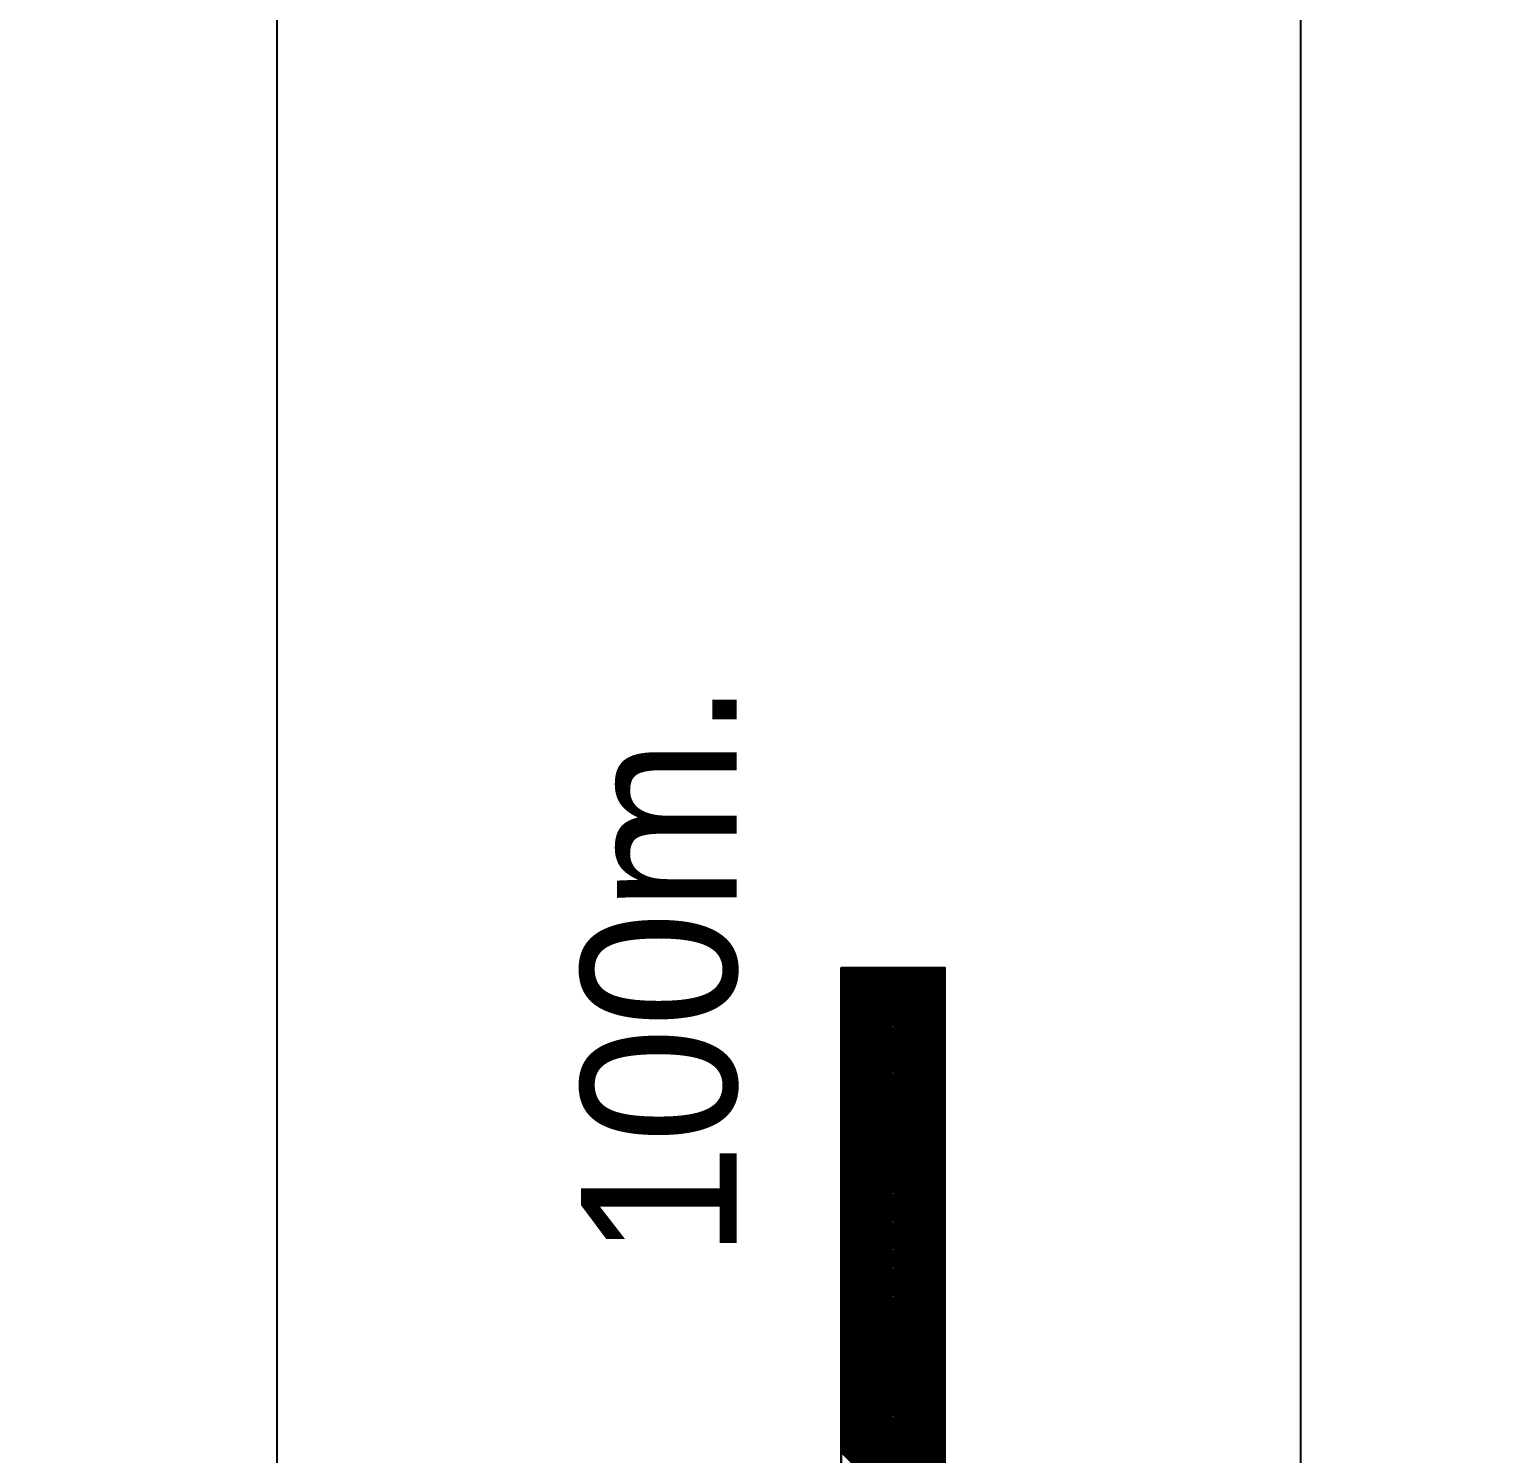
# Model space of a CAD drawing. Extents: x 731854 to 732444, y 4380981 to 4382008.
# Drawn here: x 732085.85 to 732099.99, y 4381976.33 to 4381990.06 of the extents above; entities that cross this region are included whole.
import ezdxf
from ezdxf.enums import TextEntityAlignment as Align

# ---------------------------------------------------------------- set-up
doc = ezdxf.new("R2010")
doc.units = 0
doc.layers.get('0').update_dxf_attribs({"linetype": 'CONTINUOUS'})

msp = doc.modelspace()

# ---------------------------------------------------------------- linework, layer by layer
at = {"color": 0, "linetype": 'CONTINUOUS'}
for p, q in [((732093.67, 4381881.01), (732093.67, 4381981.01)), ((732094.67, 4381980.01), (732093.67, 4381981.01)), ((732093.67, 4381881.01), (732093.67, 4381981.01)), ((732094.67, 4381980.01), (732093.67, 4381981.01)), ((732094.67, 4381979.99), (732093.67, 4381980.99)), ((732094.67, 4381979.99), (732093.67, 4381980.99)), ((732094.67, 4381980.02), (732093.68, 4381981.01)), ((732094.67, 4381980.02), (732093.68, 4381981.01)), ((732094.67, 4381980.03), (732093.69, 4381981.01)), ((732094.67, 4381980.03), (732093.69, 4381981.01)), ((732094.67, 4381980.05), (732093.71, 4381981.01)), ((732094.67, 4381980.05), (732093.71, 4381981.01)), ((732094.67, 4381980.06), (732093.72, 4381981.01)), ((732094.67, 4381980.06), (732093.72, 4381981.01)), ((732094.67, 4381980.08), (732093.74, 4381981.01)), ((732094.67, 4381980.08), (732093.74, 4381981.01)), ((732094.67, 4381980.09), (732093.75, 4381981.01)), ((732094.67, 4381980.09), (732093.75, 4381981.01)), ((732094.67, 4381980.1), (732093.76, 4381981.01)), ((732094.67, 4381980.1), (732093.76, 4381981.01)), ((732094.67, 4381980.12), (732093.78, 4381981.01)), ((732094.67, 4381980.12), (732093.78, 4381981.01)), ((732094.67, 4381980.13), (732093.79, 4381981.01)), ((732094.67, 4381980.13), (732093.79, 4381981.01)), ((732094.67, 4381980.15), (732093.81, 4381981.01)), ((732094.67, 4381980.15), (732093.81, 4381981.01)), ((732094.67, 4381980.16), (732093.82, 4381981.01)), ((732094.67, 4381980.16), (732093.82, 4381981.01)), ((732094.67, 4381980.17), (732093.83, 4381981.01)), ((732094.67, 4381980.17), (732093.83, 4381981.01)), ((732094.67, 4381980.19), (732093.85, 4381981.01)), ((732094.67, 4381980.19), (732093.85, 4381981.01)), ((732094.67, 4381980.2), (732093.86, 4381981.01)), ((732094.67, 4381980.2), (732093.86, 4381981.01)), ((732094.67, 4381980.22), (732093.88, 4381981.01)), ((732094.67, 4381980.22), (732093.88, 4381981.01)), ((732094.67, 4381980.23), (732093.89, 4381981.01)), ((732094.67, 4381980.23), (732093.89, 4381981.01)), ((732094.67, 4381980.25), (732093.91, 4381981.01)), ((732094.67, 4381980.25), (732093.91, 4381981.01)), ((732094.67, 4381980.26), (732093.92, 4381981.01)), ((732094.67, 4381980.26), (732093.92, 4381981.01)), ((732094.67, 4381980.27), (732093.93, 4381981.01)), ((732094.67, 4381980.27), (732093.93, 4381981.01)), ((732094.67, 4381980.29), (732093.95, 4381981.01)), ((732094.67, 4381980.29), (732093.95, 4381981.01)), ((732094.67, 4381980.3), (732093.96, 4381981.01)), ((732094.67, 4381980.3), (732093.96, 4381981.01)), ((732094.67, 4381980.32), (732093.98, 4381981.01)), ((732094.67, 4381980.32), (732093.98, 4381981.01)), ((732094.67, 4381980.33), (732093.99, 4381981.01)), ((732094.67, 4381980.33), (732093.99, 4381981.01)), ((732094.67, 4381980.34), (732094, 4381981.01)), ((732094.67, 4381980.34), (732094, 4381981.01)), ((732094.67, 4381980.36), (732094.02, 4381981.01)), ((732094.67, 4381980.36), (732094.02, 4381981.01)), ((732094.67, 4381980.37), (732094.03, 4381981.01)), ((732094.67, 4381980.37), (732094.03, 4381981.01)), ((732094.67, 4381980.39), (732094.05, 4381981.01)), ((732094.67, 4381980.39), (732094.05, 4381981.01)), ((732094.67, 4381980.4), (732094.06, 4381981.01)), ((732094.67, 4381980.4), (732094.06, 4381981.01)), ((732094.67, 4381980.42), (732094.08, 4381981.01)), ((732094.67, 4381980.42), (732094.08, 4381981.01)), ((732094.67, 4381980.43), (732094.09, 4381981.01)), ((732094.67, 4381980.43), (732094.09, 4381981.01)), ((732094.67, 4381980.44), (732094.1, 4381981.01)), ((732094.67, 4381980.44), (732094.1, 4381981.01)), ((732094.67, 4381980.46), (732094.12, 4381981.01)), ((732094.67, 4381980.46), (732094.12, 4381981.01)), ((732094.67, 4381980.47), (732094.13, 4381981.01)), ((732094.67, 4381980.47), (732094.13, 4381981.01)), ((732094.67, 4381980.49), (732094.15, 4381981.01)), ((732094.67, 4381980.49), (732094.15, 4381981.01)), ((732094.67, 4381980.5), (732094.16, 4381981.01)), ((732094.67, 4381980.5), (732094.16, 4381981.01)), ((732094.67, 4381980.51), (732094.17, 4381981.01)), ((732094.67, 4381980.51), (732094.17, 4381981.01)), ((732094.67, 4381980.53), (732094.19, 4381981.01)), ((732094.67, 4381980.53), (732094.19, 4381981.01)), ((732094.67, 4381980.54), (732094.2, 4381981.01)), ((732094.67, 4381980.54), (732094.2, 4381981.01)), ((732094.67, 4381980.56), (732094.22, 4381981.01)), ((732094.67, 4381980.56), (732094.22, 4381981.01)), ((732094.67, 4381980.57), (732094.23, 4381981.01)), ((732094.67, 4381980.57), (732094.23, 4381981.01)), ((732094.67, 4381980.59), (732094.25, 4381981.01)), ((732094.67, 4381980.59), (732094.25, 4381981.01)), ((732094.67, 4381980.6), (732094.26, 4381981.01)), ((732094.67, 4381980.6), (732094.26, 4381981.01)), ((732094.67, 4381980.61), (732094.27, 4381981.01)), ((732094.67, 4381980.61), (732094.27, 4381981.01)), ((732094.67, 4381980.63), (732094.29, 4381981.01)), ((732094.67, 4381980.63), (732094.29, 4381981.01)), ((732094.67, 4381980.64), (732094.3, 4381981.01)), ((732094.67, 4381980.64), (732094.3, 4381981.01)), ((732094.67, 4381980.66), (732094.32, 4381981.01)), ((732094.67, 4381980.66), (732094.32, 4381981.01)), ((732094.67, 4381980.67), (732094.33, 4381981.01)), ((732094.67, 4381980.67), (732094.33, 4381981.01)), ((732094.67, 4381980.68), (732094.34, 4381981.01)), ((732094.67, 4381980.68), (732094.34, 4381981.01)), ((732094.67, 4381980.7), (732094.36, 4381981.01)), ((732094.67, 4381980.7), (732094.36, 4381981.01)), ((732094.67, 4381980.71), (732094.37, 4381981.01)), ((732094.67, 4381980.71), (732094.37, 4381981.01)), ((732094.67, 4381980.73), (732094.39, 4381981.01)), ((732094.67, 4381980.73), (732094.39, 4381981.01)), ((732094.67, 4381980.74), (732094.4, 4381981.01)), ((732094.67, 4381980.74), (732094.4, 4381981.01)), ((732094.67, 4381980.75), (732094.41, 4381981.01)), ((732094.67, 4381980.75), (732094.41, 4381981.01)), ((732094.67, 4381980.77), (732094.43, 4381981.01)), ((732094.67, 4381980.77), (732094.43, 4381981.01)), ((732094.67, 4381980.78), (732094.44, 4381981.01)), ((732094.67, 4381980.78), (732094.44, 4381981.01)), ((732094.67, 4381980.8), (732094.46, 4381981.01)), ((732094.67, 4381980.8), (732094.46, 4381981.01)), ((732094.67, 4381980.81), (732094.47, 4381981.01)), ((732094.67, 4381980.81), (732094.47, 4381981.01)), ((732094.67, 4381980.83), (732094.49, 4381981.01)), ((732094.67, 4381980.83), (732094.49, 4381981.01)), ((732094.67, 4381980.84), (732094.5, 4381981.01)), ((732094.67, 4381980.84), (732094.5, 4381981.01)), ((732094.67, 4381980.85), (732094.51, 4381981.01)), ((732094.67, 4381980.85), (732094.51, 4381981.01)), ((732094.67, 4381980.87), (732094.53, 4381981.01)), ((732094.67, 4381980.87), (732094.53, 4381981.01)), ((732094.67, 4381980.88), (732094.54, 4381981.01)), ((732094.67, 4381980.88), (732094.54, 4381981.01)), ((732094.67, 4381980.9), (732094.56, 4381981.01)), ((732094.67, 4381980.9), (732094.56, 4381981.01)), ((732094.67, 4381980.91), (732094.57, 4381981.01)), ((732094.67, 4381980.91), (732094.57, 4381981.01)), ((732094.67, 4381980.92), (732094.58, 4381981.01)), ((732094.67, 4381980.92), (732094.58, 4381981.01)), ((732094.67, 4381980.94), (732094.6, 4381981.01)), ((732094.67, 4381980.94), (732094.6, 4381981.01)), ((732094.67, 4381980.95), (732094.61, 4381981.01)), ((732094.67, 4381980.95), (732094.61, 4381981.01)), ((732094.67, 4381980.97), (732094.63, 4381981.01)), ((732094.67, 4381980.97), (732094.63, 4381981.01)), ((732094.67, 4381980.98), (732094.64, 4381981.01)), ((732094.67, 4381980.98), (732094.64, 4381981.01)), ((732094.67, 4381981), (732094.66, 4381981.01)), ((732094.67, 4381981), (732094.66, 4381981.01)), ((732094.67, 4381881.01), (732094.67, 4381981.01)), ((732094.67, 4381881.01), (732094.67, 4381981.01)), ((732094.67, 4381979.98), (732093.67, 4381980.98)), ((732094.67, 4381979.98), (732093.67, 4381980.98)), ((732094.67, 4381979.96), (732093.67, 4381980.96)), ((732094.67, 4381979.96), (732093.67, 4381980.96)), ((732094.67, 4381979.95), (732093.67, 4381980.95)), ((732094.67, 4381979.95), (732093.67, 4381980.95)), ((732094.67, 4381979.93), (732093.67, 4381980.93)), ((732094.67, 4381979.93), (732093.67, 4381980.93)), ((732094.67, 4381979.92), (732093.67, 4381980.92)), ((732094.67, 4381979.92), (732093.67, 4381980.92)), ((732094.67, 4381979.91), (732093.67, 4381980.91)), ((732094.67, 4381979.91), (732093.67, 4381980.91)), ((732094.67, 4381979.89), (732093.67, 4381980.89)), ((732094.67, 4381979.89), (732093.67, 4381980.89)), ((732094.67, 4381979.88), (732093.67, 4381980.88)), ((732094.67, 4381979.88), (732093.67, 4381980.88)), ((732094.67, 4381979.86), (732093.67, 4381980.86)), ((732094.67, 4381979.86), (732093.67, 4381980.86)), ((732094.67, 4381979.85), (732093.67, 4381980.85)), ((732094.67, 4381979.85), (732093.67, 4381980.85)), ((732094.67, 4381979.84), (732093.67, 4381980.84)), ((732094.67, 4381979.84), (732093.67, 4381980.84)), ((732094.67, 4381979.82), (732093.67, 4381980.82)), ((732094.67, 4381979.82), (732093.67, 4381980.82)), ((732094.67, 4381979.81), (732093.67, 4381980.81)), ((732094.67, 4381979.81), (732093.67, 4381980.81)), ((732094.67, 4381979.79), (732093.67, 4381980.79)), ((732094.67, 4381979.79), (732093.67, 4381980.79)), ((732094.67, 4381979.78), (732093.67, 4381980.78)), ((732094.67, 4381979.78), (732093.67, 4381980.78)), ((732094.67, 4381979.76), (732093.67, 4381980.76)), ((732094.67, 4381979.76), (732093.67, 4381980.76)), ((732094.67, 4381979.75), (732093.67, 4381980.75)), ((732094.67, 4381979.75), (732093.67, 4381980.75)), ((732094.67, 4381979.74), (732093.67, 4381980.74)), ((732094.67, 4381979.74), (732093.67, 4381980.74)), ((732094.67, 4381979.72), (732093.67, 4381980.72)), ((732094.67, 4381979.72), (732093.67, 4381980.72)), ((732094.67, 4381979.71), (732093.67, 4381980.71)), ((732094.67, 4381979.71), (732093.67, 4381980.71)), ((732094.67, 4381979.69), (732093.67, 4381980.69)), ((732094.67, 4381979.69), (732093.67, 4381980.69)), ((732094.67, 4381979.68), (732093.67, 4381980.68)), ((732094.67, 4381979.68), (732093.67, 4381980.68)), ((732094.67, 4381979.67), (732093.67, 4381980.67)), ((732094.67, 4381979.67), (732093.67, 4381980.67)), ((732094.67, 4381979.65), (732093.67, 4381980.65)), ((732094.67, 4381979.65), (732093.67, 4381980.65)), ((732094.67, 4381979.64), (732093.67, 4381980.64)), ((732094.67, 4381979.64), (732093.67, 4381980.64)), ((732094.67, 4381979.62), (732093.67, 4381980.62)), ((732094.67, 4381979.62), (732093.67, 4381980.62)), ((732094.67, 4381979.61), (732093.67, 4381980.61)), ((732094.67, 4381979.61), (732093.67, 4381980.61)), ((732094.67, 4381979.6), (732093.67, 4381980.6)), ((732094.67, 4381979.6), (732093.67, 4381980.6)), ((732094.67, 4381979.58), (732093.67, 4381980.58)), ((732094.67, 4381979.58), (732093.67, 4381980.58)), ((732094.67, 4381979.57), (732093.67, 4381980.57)), ((732094.67, 4381979.57), (732093.67, 4381980.57)), ((732094.67, 4381979.55), (732093.67, 4381980.55)), ((732094.67, 4381979.55), (732093.67, 4381980.55)), ((732094.67, 4381979.54), (732093.67, 4381980.54)), ((732094.67, 4381979.54), (732093.67, 4381980.54)), ((732094.67, 4381979.52), (732093.67, 4381980.52)), ((732094.67, 4381979.52), (732093.67, 4381980.52)), ((732094.67, 4381979.51), (732093.67, 4381980.51)), ((732094.67, 4381979.51), (732093.67, 4381980.51)), ((732094.67, 4381979.5), (732093.67, 4381980.5)), ((732094.67, 4381979.5), (732093.67, 4381980.5)), ((732094.67, 4381979.48), (732093.67, 4381980.48)), ((732094.67, 4381979.48), (732093.67, 4381980.48)), ((732094.67, 4381979.47), (732093.67, 4381980.47)), ((732094.67, 4381979.47), (732093.67, 4381980.47)), ((732094.67, 4381979.45), (732093.67, 4381980.45)), ((732094.67, 4381979.45), (732093.67, 4381980.45)), ((732094.67, 4381979.44), (732093.67, 4381980.44)), ((732094.67, 4381979.44), (732093.67, 4381980.44)), ((732094.67, 4381979.43), (732093.67, 4381980.43)), ((732094.67, 4381979.43), (732093.67, 4381980.43)), ((732094.67, 4381979.41), (732093.67, 4381980.41)), ((732094.67, 4381979.41), (732093.67, 4381980.41)), ((732094.67, 4381979.4), (732093.67, 4381980.4)), ((732094.67, 4381979.4), (732093.67, 4381980.4)), ((732094.67, 4381979.38), (732093.67, 4381980.38)), ((732094.67, 4381979.38), (732093.67, 4381980.38)), ((732094.67, 4381979.37), (732093.67, 4381980.37)), ((732094.67, 4381979.37), (732093.67, 4381980.37)), ((732094.67, 4381979.35), (732093.67, 4381980.35)), ((732094.67, 4381979.35), (732093.67, 4381980.35)), ((732094.67, 4381979.34), (732093.67, 4381980.34)), ((732094.67, 4381979.34), (732093.67, 4381980.34)), ((732094.67, 4381979.33), (732093.67, 4381980.33)), ((732094.67, 4381979.33), (732093.67, 4381980.33)), ((732094.67, 4381979.31), (732093.67, 4381980.31)), ((732094.67, 4381979.31), (732093.67, 4381980.31)), ((732094.67, 4381979.3), (732093.67, 4381980.3)), ((732094.67, 4381979.3), (732093.67, 4381980.3)), ((732094.67, 4381979.28), (732093.67, 4381980.28)), ((732094.67, 4381979.28), (732093.67, 4381980.28)), ((732094.67, 4381979.27), (732093.67, 4381980.27)), ((732094.67, 4381979.27), (732093.67, 4381980.27)), ((732094.67, 4381979.26), (732093.67, 4381980.26)), ((732094.67, 4381979.26), (732093.67, 4381980.26)), ((732094.67, 4381979.24), (732093.67, 4381980.24)), ((732094.67, 4381979.24), (732093.67, 4381980.24)), ((732094.67, 4381979.23), (732093.67, 4381980.23)), ((732094.67, 4381979.23), (732093.67, 4381980.23)), ((732094.67, 4381979.21), (732093.67, 4381980.21)), ((732094.67, 4381979.21), (732093.67, 4381980.21)), ((732094.67, 4381979.2), (732093.67, 4381980.2)), ((732094.67, 4381979.2), (732093.67, 4381980.2)), ((732094.67, 4381979.18), (732093.67, 4381980.18)), ((732094.67, 4381979.18), (732093.67, 4381980.18)), ((732094.67, 4381979.17), (732093.67, 4381980.17)), ((732094.67, 4381979.17), (732093.67, 4381980.17)), ((732094.67, 4381979.16), (732093.67, 4381980.16)), ((732094.67, 4381979.16), (732093.67, 4381980.16)), ((732094.67, 4381979.14), (732093.67, 4381980.14)), ((732094.67, 4381979.14), (732093.67, 4381980.14)), ((732094.67, 4381979.13), (732093.67, 4381980.13)), ((732094.67, 4381979.13), (732093.67, 4381980.13)), ((732094.67, 4381979.11), (732093.67, 4381980.11)), ((732094.67, 4381979.11), (732093.67, 4381980.11)), ((732094.67, 4381979.1), (732093.67, 4381980.1)), ((732094.67, 4381979.1), (732093.67, 4381980.1)), ((732094.67, 4381979.09), (732093.67, 4381980.09)), ((732094.67, 4381979.09), (732093.67, 4381980.09)), ((732094.67, 4381979.07), (732093.67, 4381980.07)), ((732094.67, 4381979.07), (732093.67, 4381980.07)), ((732094.67, 4381979.06), (732093.67, 4381980.06)), ((732094.67, 4381979.06), (732093.67, 4381980.06)), ((732094.67, 4381979.04), (732093.67, 4381980.04)), ((732094.67, 4381979.04), (732093.67, 4381980.04)), ((732094.67, 4381979.03), (732093.67, 4381980.03)), ((732094.67, 4381979.03), (732093.67, 4381980.03)), ((732094.67, 4381979.02), (732093.67, 4381980.02)), ((732094.67, 4381979.02), (732093.67, 4381980.02)), ((732094.67, 4381979), (732093.67, 4381980)), ((732094.67, 4381979), (732093.67, 4381980)), ((732094.67, 4381978.99), (732093.67, 4381979.99)), ((732094.67, 4381978.99), (732093.67, 4381979.99)), ((732094.67, 4381978.97), (732093.67, 4381979.97)), ((732094.67, 4381978.97), (732093.67, 4381979.97)), ((732094.67, 4381978.96), (732093.67, 4381979.96)), ((732094.67, 4381978.96), (732093.67, 4381979.96)), ((732094.67, 4381978.94), (732093.67, 4381979.94)), ((732094.67, 4381978.94), (732093.67, 4381979.94)), ((732094.67, 4381978.93), (732093.67, 4381979.93)), ((732094.67, 4381978.93), (732093.67, 4381979.93)), ((732094.67, 4381978.92), (732093.67, 4381979.92)), ((732094.67, 4381978.92), (732093.67, 4381979.92)), ((732094.67, 4381978.9), (732093.67, 4381979.9)), ((732094.67, 4381978.9), (732093.67, 4381979.9)), ((732094.67, 4381978.89), (732093.67, 4381979.89)), ((732094.67, 4381978.89), (732093.67, 4381979.89)), ((732094.67, 4381978.87), (732093.67, 4381979.87)), ((732094.67, 4381978.87), (732093.67, 4381979.87)), ((732094.67, 4381978.86), (732093.67, 4381979.86)), ((732094.67, 4381978.86), (732093.67, 4381979.86)), ((732094.67, 4381978.85), (732093.67, 4381979.85)), ((732094.67, 4381978.85), (732093.67, 4381979.85)), ((732094.67, 4381978.83), (732093.67, 4381979.83)), ((732094.67, 4381978.83), (732093.67, 4381979.83)), ((732094.67, 4381978.82), (732093.67, 4381979.82)), ((732094.67, 4381978.82), (732093.67, 4381979.82)), ((732094.67, 4381978.8), (732093.67, 4381979.8)), ((732094.67, 4381978.8), (732093.67, 4381979.8)), ((732094.67, 4381978.79), (732093.67, 4381979.79)), ((732094.67, 4381978.79), (732093.67, 4381979.79)), ((732094.67, 4381978.77), (732093.67, 4381979.77)), ((732094.67, 4381978.77), (732093.67, 4381979.77)), ((732094.67, 4381978.76), (732093.67, 4381979.76)), ((732094.67, 4381978.76), (732093.67, 4381979.76)), ((732094.67, 4381978.75), (732093.67, 4381979.75)), ((732094.67, 4381978.75), (732093.67, 4381979.75)), ((732094.67, 4381978.73), (732093.67, 4381979.73)), ((732094.67, 4381978.73), (732093.67, 4381979.73)), ((732094.67, 4381978.72), (732093.67, 4381979.72)), ((732094.67, 4381978.72), (732093.67, 4381979.72)), ((732094.67, 4381978.7), (732093.67, 4381979.7)), ((732094.67, 4381978.7), (732093.67, 4381979.7)), ((732094.67, 4381978.69), (732093.67, 4381979.69)), ((732094.67, 4381978.69), (732093.67, 4381979.69)), ((732094.67, 4381978.68), (732093.67, 4381979.68)), ((732094.67, 4381978.68), (732093.67, 4381979.68)), ((732094.67, 4381978.66), (732093.67, 4381979.66)), ((732094.67, 4381978.66), (732093.67, 4381979.66)), ((732094.67, 4381978.65), (732093.67, 4381979.65)), ((732094.67, 4381978.65), (732093.67, 4381979.65)), ((732094.67, 4381978.63), (732093.67, 4381979.63)), ((732094.67, 4381978.63), (732093.67, 4381979.63)), ((732094.67, 4381978.62), (732093.67, 4381979.62)), ((732094.67, 4381978.62), (732093.67, 4381979.62)), ((732094.67, 4381978.61), (732093.67, 4381979.61)), ((732094.67, 4381978.61), (732093.67, 4381979.61)), ((732094.67, 4381978.59), (732093.67, 4381979.59)), ((732094.67, 4381978.59), (732093.67, 4381979.59)), ((732094.67, 4381978.58), (732093.67, 4381979.58)), ((732094.67, 4381978.58), (732093.67, 4381979.58)), ((732094.67, 4381978.56), (732093.67, 4381979.56)), ((732094.67, 4381978.56), (732093.67, 4381979.56)), ((732094.67, 4381978.55), (732093.67, 4381979.55)), ((732094.67, 4381978.55), (732093.67, 4381979.55)), ((732094.67, 4381978.53), (732093.67, 4381979.53)), ((732094.67, 4381978.53), (732093.67, 4381979.53)), ((732094.67, 4381978.52), (732093.67, 4381979.52)), ((732094.67, 4381978.52), (732093.67, 4381979.52)), ((732094.67, 4381978.51), (732093.67, 4381979.51)), ((732094.67, 4381978.51), (732093.67, 4381979.51)), ((732094.67, 4381978.49), (732093.67, 4381979.49)), ((732094.67, 4381978.49), (732093.67, 4381979.49)), ((732094.67, 4381978.48), (732093.67, 4381979.48)), ((732094.67, 4381978.48), (732093.67, 4381979.48)), ((732094.67, 4381978.46), (732093.67, 4381979.46)), ((732094.67, 4381978.46), (732093.67, 4381979.46)), ((732094.67, 4381978.45), (732093.67, 4381979.45)), ((732094.67, 4381978.45), (732093.67, 4381979.45)), ((732094.67, 4381978.44), (732093.67, 4381979.44)), ((732094.67, 4381978.44), (732093.67, 4381979.44)), ((732094.67, 4381978.42), (732093.67, 4381979.42)), ((732094.67, 4381978.42), (732093.67, 4381979.42)), ((732094.67, 4381978.41), (732093.67, 4381979.41)), ((732094.67, 4381978.41), (732093.67, 4381979.41)), ((732094.67, 4381978.39), (732093.67, 4381979.39)), ((732094.67, 4381978.39), (732093.67, 4381979.39)), ((732094.67, 4381978.38), (732093.67, 4381979.38)), ((732094.67, 4381978.38), (732093.67, 4381979.38)), ((732094.67, 4381978.36), (732093.67, 4381979.36)), ((732094.67, 4381978.36), (732093.67, 4381979.36)), ((732094.67, 4381978.35), (732093.67, 4381979.35)), ((732094.67, 4381978.35), (732093.67, 4381979.35)), ((732094.67, 4381978.34), (732093.67, 4381979.34)), ((732094.67, 4381978.34), (732093.67, 4381979.34)), ((732094.67, 4381978.32), (732093.67, 4381979.32)), ((732094.67, 4381978.32), (732093.67, 4381979.32)), ((732094.67, 4381978.31), (732093.67, 4381979.31)), ((732094.67, 4381978.31), (732093.67, 4381979.31)), ((732094.67, 4381978.29), (732093.67, 4381979.29)), ((732094.67, 4381978.29), (732093.67, 4381979.29)), ((732094.67, 4381978.28), (732093.67, 4381979.28)), ((732094.67, 4381978.28), (732093.67, 4381979.28)), ((732094.67, 4381978.27), (732093.67, 4381979.27)), ((732094.67, 4381978.27), (732093.67, 4381979.27)), ((732094.67, 4381978.25), (732093.67, 4381979.25)), ((732094.67, 4381978.25), (732093.67, 4381979.25)), ((732094.67, 4381978.24), (732093.67, 4381979.24)), ((732094.67, 4381978.24), (732093.67, 4381979.24)), ((732094.67, 4381978.22), (732093.67, 4381979.22)), ((732094.67, 4381978.22), (732093.67, 4381979.22)), ((732094.67, 4381978.21), (732093.67, 4381979.21)), ((732094.67, 4381978.21), (732093.67, 4381979.21)), ((732094.67, 4381978.2), (732093.67, 4381979.2)), ((732094.67, 4381978.2), (732093.67, 4381979.2)), ((732094.67, 4381978.18), (732093.67, 4381979.18)), ((732094.67, 4381978.18), (732093.67, 4381979.18)), ((732094.67, 4381978.17), (732093.67, 4381979.17)), ((732094.67, 4381978.17), (732093.67, 4381979.17)), ((732094.67, 4381978.15), (732093.67, 4381979.15)), ((732094.67, 4381978.15), (732093.67, 4381979.15)), ((732094.67, 4381978.14), (732093.67, 4381979.14)), ((732094.67, 4381978.14), (732093.67, 4381979.14)), ((732094.67, 4381978.12), (732093.67, 4381979.12)), ((732094.67, 4381978.12), (732093.67, 4381979.12)), ((732094.67, 4381978.11), (732093.67, 4381979.11)), ((732094.67, 4381978.11), (732093.67, 4381979.11)), ((732094.67, 4381978.1), (732093.67, 4381979.1)), ((732094.67, 4381978.1), (732093.67, 4381979.1)), ((732094.67, 4381978.08), (732093.67, 4381979.08)), ((732094.67, 4381978.08), (732093.67, 4381979.08)), ((732094.67, 4381978.07), (732093.67, 4381979.07)), ((732094.67, 4381978.07), (732093.67, 4381979.07)), ((732094.67, 4381978.05), (732093.67, 4381979.05)), ((732094.67, 4381978.05), (732093.67, 4381979.05)), ((732094.67, 4381978.04), (732093.67, 4381979.04)), ((732094.67, 4381978.04), (732093.67, 4381979.04)), ((732094.67, 4381978.03), (732093.67, 4381979.03)), ((732094.67, 4381978.03), (732093.67, 4381979.03)), ((732094.67, 4381978.01), (732093.67, 4381979.01)), ((732094.67, 4381978.01), (732093.67, 4381979.01)), ((732094.67, 4381978), (732093.67, 4381979)), ((732094.67, 4381978), (732093.67, 4381979)), ((732094.67, 4381977.98), (732093.67, 4381978.98)), ((732094.67, 4381977.98), (732093.67, 4381978.98)), ((732094.67, 4381977.97), (732093.67, 4381978.97)), ((732094.67, 4381977.97), (732093.67, 4381978.97)), ((732094.67, 4381977.95), (732093.67, 4381978.95)), ((732094.67, 4381977.95), (732093.67, 4381978.95)), ((732094.67, 4381977.94), (732093.67, 4381978.94)), ((732094.67, 4381977.94), (732093.67, 4381978.94)), ((732094.67, 4381977.93), (732093.67, 4381978.93)), ((732094.67, 4381977.93), (732093.67, 4381978.93)), ((732094.67, 4381977.91), (732093.67, 4381978.91)), ((732094.67, 4381977.91), (732093.67, 4381978.91)), ((732094.67, 4381977.9), (732093.67, 4381978.9)), ((732094.67, 4381977.9), (732093.67, 4381978.9)), ((732094.67, 4381977.88), (732093.67, 4381978.88)), ((732094.67, 4381977.88), (732093.67, 4381978.88)), ((732094.67, 4381977.87), (732093.67, 4381978.87)), ((732094.67, 4381977.87), (732093.67, 4381978.87)), ((732094.67, 4381977.86), (732093.67, 4381978.86)), ((732094.67, 4381977.86), (732093.67, 4381978.86)), ((732094.67, 4381977.84), (732093.67, 4381978.84)), ((732094.67, 4381977.84), (732093.67, 4381978.84)), ((732094.67, 4381977.83), (732093.67, 4381978.83)), ((732094.67, 4381977.83), (732093.67, 4381978.83)), ((732094.67, 4381977.81), (732093.67, 4381978.81)), ((732094.67, 4381977.81), (732093.67, 4381978.81)), ((732094.67, 4381977.8), (732093.67, 4381978.8)), ((732094.67, 4381977.8), (732093.67, 4381978.8)), ((732094.67, 4381977.78), (732093.67, 4381978.78)), ((732094.67, 4381977.78), (732093.67, 4381978.78)), ((732094.67, 4381977.77), (732093.67, 4381978.77)), ((732094.67, 4381977.77), (732093.67, 4381978.77)), ((732094.67, 4381977.76), (732093.67, 4381978.76)), ((732094.67, 4381977.76), (732093.67, 4381978.76)), ((732094.67, 4381977.74), (732093.67, 4381978.74)), ((732094.67, 4381977.74), (732093.67, 4381978.74)), ((732094.67, 4381977.73), (732093.67, 4381978.73)), ((732094.67, 4381977.73), (732093.67, 4381978.73)), ((732094.67, 4381977.71), (732093.67, 4381978.71)), ((732094.67, 4381977.71), (732093.67, 4381978.71)), ((732094.67, 4381977.7), (732093.67, 4381978.7)), ((732094.67, 4381977.7), (732093.67, 4381978.7)), ((732094.67, 4381977.69), (732093.67, 4381978.69)), ((732094.67, 4381977.69), (732093.67, 4381978.69)), ((732094.67, 4381977.67), (732093.67, 4381978.67)), ((732094.67, 4381977.67), (732093.67, 4381978.67)), ((732094.67, 4381977.66), (732093.67, 4381978.66)), ((732094.67, 4381977.66), (732093.67, 4381978.66)), ((732094.67, 4381977.64), (732093.67, 4381978.64)), ((732094.67, 4381977.64), (732093.67, 4381978.64)), ((732094.67, 4381977.63), (732093.67, 4381978.63)), ((732094.67, 4381977.63), (732093.67, 4381978.63)), ((732094.67, 4381977.62), (732093.67, 4381978.62)), ((732094.67, 4381977.62), (732093.67, 4381978.62)), ((732094.67, 4381977.6), (732093.67, 4381978.6)), ((732094.67, 4381977.6), (732093.67, 4381978.6)), ((732094.67, 4381977.59), (732093.67, 4381978.59)), ((732094.67, 4381977.59), (732093.67, 4381978.59)), ((732094.67, 4381977.57), (732093.67, 4381978.57)), ((732094.67, 4381977.57), (732093.67, 4381978.57)), ((732094.67, 4381977.56), (732093.67, 4381978.56)), ((732094.67, 4381977.56), (732093.67, 4381978.56)), ((732094.67, 4381977.54), (732093.67, 4381978.54)), ((732094.67, 4381977.54), (732093.67, 4381978.54)), ((732094.67, 4381977.53), (732093.67, 4381978.53)), ((732094.67, 4381977.53), (732093.67, 4381978.53)), ((732094.67, 4381977.52), (732093.67, 4381978.52)), ((732094.67, 4381977.52), (732093.67, 4381978.52)), ((732094.67, 4381977.5), (732093.67, 4381978.5)), ((732094.67, 4381977.5), (732093.67, 4381978.5)), ((732094.67, 4381977.49), (732093.67, 4381978.49)), ((732094.67, 4381977.49), (732093.67, 4381978.49)), ((732094.67, 4381977.47), (732093.67, 4381978.47)), ((732094.67, 4381977.47), (732093.67, 4381978.47)), ((732094.67, 4381977.46), (732093.67, 4381978.46)), ((732094.67, 4381977.46), (732093.67, 4381978.46)), ((732094.67, 4381977.45), (732093.67, 4381978.45)), ((732094.67, 4381977.45), (732093.67, 4381978.45)), ((732094.67, 4381977.43), (732093.67, 4381978.43)), ((732094.67, 4381977.43), (732093.67, 4381978.43)), ((732094.67, 4381977.42), (732093.67, 4381978.42)), ((732094.67, 4381977.42), (732093.67, 4381978.42)), ((732094.67, 4381977.4), (732093.67, 4381978.4)), ((732094.67, 4381977.4), (732093.67, 4381978.4)), ((732094.67, 4381977.39), (732093.67, 4381978.39)), ((732094.67, 4381977.39), (732093.67, 4381978.39)), ((732094.67, 4381977.37), (732093.67, 4381978.37)), ((732094.67, 4381977.37), (732093.67, 4381978.37)), ((732094.67, 4381977.36), (732093.67, 4381978.36)), ((732094.67, 4381977.36), (732093.67, 4381978.36)), ((732094.67, 4381977.35), (732093.67, 4381978.35)), ((732094.67, 4381977.35), (732093.67, 4381978.35)), ((732094.67, 4381977.33), (732093.67, 4381978.33)), ((732094.67, 4381977.33), (732093.67, 4381978.33)), ((732094.67, 4381977.32), (732093.67, 4381978.32)), ((732094.67, 4381977.32), (732093.67, 4381978.32)), ((732094.67, 4381977.3), (732093.67, 4381978.3)), ((732094.67, 4381977.3), (732093.67, 4381978.3)), ((732094.67, 4381977.29), (732093.67, 4381978.29)), ((732094.67, 4381977.29), (732093.67, 4381978.29)), ((732094.67, 4381977.28), (732093.67, 4381978.28)), ((732094.67, 4381977.28), (732093.67, 4381978.28)), ((732094.67, 4381977.26), (732093.67, 4381978.26)), ((732094.67, 4381977.26), (732093.67, 4381978.26)), ((732094.67, 4381977.25), (732093.67, 4381978.25)), ((732094.67, 4381977.25), (732093.67, 4381978.25)), ((732094.67, 4381977.23), (732093.67, 4381978.23)), ((732094.67, 4381977.23), (732093.67, 4381978.23)), ((732094.67, 4381977.22), (732093.67, 4381978.22)), ((732094.67, 4381977.22), (732093.67, 4381978.22)), ((732094.67, 4381977.21), (732093.67, 4381978.21)), ((732094.67, 4381977.21), (732093.67, 4381978.21)), ((732094.67, 4381977.19), (732093.67, 4381978.19)), ((732094.67, 4381977.19), (732093.67, 4381978.19)), ((732094.67, 4381977.18), (732093.67, 4381978.18)), ((732094.67, 4381977.18), (732093.67, 4381978.18)), ((732094.67, 4381977.16), (732093.67, 4381978.16)), ((732094.67, 4381977.16), (732093.67, 4381978.16)), ((732094.67, 4381977.15), (732093.67, 4381978.15)), ((732094.67, 4381977.15), (732093.67, 4381978.15)), ((732094.67, 4381977.13), (732093.67, 4381978.13)), ((732094.67, 4381977.13), (732093.67, 4381978.13)), ((732094.67, 4381977.12), (732093.67, 4381978.12)), ((732094.67, 4381977.12), (732093.67, 4381978.12)), ((732094.67, 4381977.11), (732093.67, 4381978.11)), ((732094.67, 4381977.11), (732093.67, 4381978.11)), ((732094.67, 4381977.09), (732093.67, 4381978.09)), ((732094.67, 4381977.09), (732093.67, 4381978.09)), ((732094.67, 4381977.08), (732093.67, 4381978.08)), ((732094.67, 4381977.08), (732093.67, 4381978.08)), ((732094.67, 4381977.06), (732093.67, 4381978.06)), ((732094.67, 4381977.06), (732093.67, 4381978.06)), ((732094.67, 4381977.05), (732093.67, 4381978.05)), ((732094.67, 4381977.05), (732093.67, 4381978.05)), ((732094.67, 4381977.04), (732093.67, 4381978.04)), ((732094.67, 4381977.04), (732093.67, 4381978.04)), ((732094.67, 4381977.02), (732093.67, 4381978.02)), ((732094.67, 4381977.02), (732093.67, 4381978.02)), ((732094.67, 4381977.01), (732093.67, 4381978.01)), ((732094.67, 4381977.01), (732093.67, 4381978.01)), ((732094.67, 4381976.99), (732093.67, 4381977.99)), ((732094.67, 4381976.99), (732093.67, 4381977.99)), ((732094.67, 4381976.98), (732093.67, 4381977.98)), ((732094.67, 4381976.98), (732093.67, 4381977.98)), ((732094.67, 4381976.96), (732093.67, 4381977.96)), ((732094.67, 4381976.96), (732093.67, 4381977.96)), ((732094.67, 4381976.95), (732093.67, 4381977.95)), ((732094.67, 4381976.95), (732093.67, 4381977.95)), ((732094.67, 4381976.94), (732093.67, 4381977.94)), ((732094.67, 4381976.94), (732093.67, 4381977.94)), ((732094.67, 4381976.92), (732093.67, 4381977.92)), ((732094.67, 4381976.92), (732093.67, 4381977.92)), ((732094.67, 4381976.91), (732093.67, 4381977.91)), ((732094.67, 4381976.91), (732093.67, 4381977.91)), ((732094.67, 4381976.89), (732093.67, 4381977.89)), ((732094.67, 4381976.89), (732093.67, 4381977.89)), ((732094.67, 4381976.88), (732093.67, 4381977.88)), ((732094.67, 4381976.88), (732093.67, 4381977.88)), ((732094.67, 4381976.87), (732093.67, 4381977.87)), ((732094.67, 4381976.87), (732093.67, 4381977.87)), ((732094.67, 4381976.85), (732093.67, 4381977.85)), ((732094.67, 4381976.85), (732093.67, 4381977.85)), ((732094.67, 4381976.84), (732093.67, 4381977.84)), ((732094.67, 4381976.84), (732093.67, 4381977.84)), ((732094.67, 4381976.82), (732093.67, 4381977.82)), ((732094.67, 4381976.82), (732093.67, 4381977.82)), ((732094.67, 4381976.81), (732093.67, 4381977.81)), ((732094.67, 4381976.81), (732093.67, 4381977.81)), ((732094.67, 4381976.79), (732093.67, 4381977.79)), ((732094.67, 4381976.79), (732093.67, 4381977.79)), ((732094.67, 4381976.78), (732093.67, 4381977.78)), ((732094.67, 4381976.78), (732093.67, 4381977.78)), ((732094.67, 4381976.77), (732093.67, 4381977.77)), ((732094.67, 4381976.77), (732093.67, 4381977.77)), ((732094.67, 4381976.75), (732093.67, 4381977.75)), ((732094.67, 4381976.75), (732093.67, 4381977.75)), ((732094.67, 4381976.74), (732093.67, 4381977.74)), ((732094.67, 4381976.74), (732093.67, 4381977.74)), ((732094.67, 4381976.72), (732093.67, 4381977.72)), ((732094.67, 4381976.72), (732093.67, 4381977.72)), ((732094.67, 4381976.71), (732093.67, 4381977.71)), ((732094.67, 4381976.71), (732093.67, 4381977.71)), ((732094.67, 4381976.7), (732093.67, 4381977.7)), ((732094.67, 4381976.7), (732093.67, 4381977.7)), ((732094.67, 4381976.68), (732093.67, 4381977.68)), ((732094.67, 4381976.68), (732093.67, 4381977.68)), ((732094.67, 4381976.67), (732093.67, 4381977.67)), ((732094.67, 4381976.67), (732093.67, 4381977.67)), ((732094.67, 4381976.65), (732093.67, 4381977.65)), ((732094.67, 4381976.65), (732093.67, 4381977.65)), ((732094.67, 4381976.64), (732093.67, 4381977.64)), ((732094.67, 4381976.64), (732093.67, 4381977.64)), ((732094.67, 4381976.63), (732093.67, 4381977.63)), ((732094.67, 4381976.63), (732093.67, 4381977.63)), ((732094.67, 4381976.61), (732093.67, 4381977.61)), ((732094.67, 4381976.61), (732093.67, 4381977.61)), ((732094.67, 4381976.6), (732093.67, 4381977.6)), ((732094.67, 4381976.6), (732093.67, 4381977.6)), ((732094.67, 4381976.58), (732093.67, 4381977.58)), ((732094.67, 4381976.58), (732093.67, 4381977.58)), ((732094.67, 4381976.57), (732093.67, 4381977.57)), ((732094.67, 4381976.57), (732093.67, 4381977.57)), ((732094.67, 4381976.55), (732093.67, 4381977.55)), ((732094.67, 4381976.55), (732093.67, 4381977.55)), ((732094.67, 4381976.54), (732093.67, 4381977.54)), ((732094.67, 4381976.54), (732093.67, 4381977.54)), ((732094.67, 4381976.53), (732093.67, 4381977.53)), ((732094.67, 4381976.53), (732093.67, 4381977.53)), ((732094.67, 4381976.51), (732093.67, 4381977.51)), ((732094.67, 4381976.51), (732093.67, 4381977.51)), ((732094.67, 4381976.5), (732093.67, 4381977.5)), ((732094.67, 4381976.5), (732093.67, 4381977.5)), ((732094.67, 4381976.48), (732093.67, 4381977.48)), ((732094.67, 4381976.48), (732093.67, 4381977.48)), ((732094.67, 4381976.47), (732093.67, 4381977.47)), ((732094.67, 4381976.47), (732093.67, 4381977.47)), ((732094.67, 4381976.46), (732093.67, 4381977.46)), ((732094.67, 4381976.46), (732093.67, 4381977.46)), ((732094.67, 4381976.44), (732093.67, 4381977.44)), ((732094.67, 4381976.44), (732093.67, 4381977.44)), ((732094.67, 4381976.43), (732093.67, 4381977.43)), ((732094.67, 4381976.43), (732093.67, 4381977.43)), ((732094.67, 4381976.41), (732093.67, 4381977.41)), ((732094.67, 4381976.41), (732093.67, 4381977.41)), ((732094.67, 4381976.4), (732093.67, 4381977.4)), ((732094.67, 4381976.4), (732093.67, 4381977.4)), ((732094.67, 4381976.38), (732093.67, 4381977.38)), ((732094.67, 4381976.38), (732093.67, 4381977.38)), ((732094.67, 4381976.37), (732093.67, 4381977.37)), ((732094.67, 4381976.37), (732093.67, 4381977.37)), ((732094.67, 4381976.36), (732093.67, 4381977.36)), ((732094.67, 4381976.36), (732093.67, 4381977.36)), ((732094.67, 4381976.34), (732093.67, 4381977.34)), ((732094.67, 4381976.34), (732093.67, 4381977.34)), ((732094.67, 4381976.33), (732093.67, 4381977.33)), ((732094.67, 4381976.33), (732093.67, 4381977.33)), ((732094.67, 4381976.31), (732093.67, 4381977.31)), ((732094.67, 4381976.31), (732093.67, 4381977.31)), ((732094.67, 4381976.3), (732093.67, 4381977.3)), ((732094.67, 4381976.3), (732093.67, 4381977.3)), ((732094.67, 4381976.29), (732093.67, 4381977.29)), ((732094.67, 4381976.29), (732093.67, 4381977.29)), ((732094.67, 4381976.27), (732093.67, 4381977.27)), ((732094.67, 4381976.27), (732093.67, 4381977.27)), ((732094.67, 4381976.26), (732093.67, 4381977.26)), ((732094.67, 4381976.26), (732093.67, 4381977.26)), ((732094.67, 4381976.24), (732093.67, 4381977.24)), ((732094.67, 4381976.24), (732093.67, 4381977.24)), ((732094.67, 4381976.23), (732093.67, 4381977.23)), ((732094.67, 4381976.23), (732093.67, 4381977.23)), ((732094.67, 4381976.22), (732093.67, 4381977.22)), ((732094.67, 4381976.22), (732093.67, 4381977.22)), ((732094.67, 4381976.2), (732093.67, 4381977.2)), ((732094.67, 4381976.2), (732093.67, 4381977.2)), ((732094.67, 4381976.19), (732093.67, 4381977.19)), ((732094.67, 4381976.19), (732093.67, 4381977.19)), ((732094.67, 4381976.17), (732093.67, 4381977.17)), ((732094.67, 4381976.17), (732093.67, 4381977.17)), ((732094.67, 4381976.16), (732093.67, 4381977.16)), ((732094.67, 4381976.16), (732093.67, 4381977.16)), ((732094.67, 4381976.14), (732093.67, 4381977.14)), ((732094.67, 4381976.14), (732093.67, 4381977.14)), ((732094.67, 4381976.13), (732093.67, 4381977.13)), ((732094.67, 4381976.13), (732093.67, 4381977.13)), ((732094.67, 4381976.12), (732093.67, 4381977.12)), ((732094.67, 4381976.12), (732093.67, 4381977.12)), ((732094.67, 4381976.1), (732093.67, 4381977.1)), ((732094.67, 4381976.1), (732093.67, 4381977.1)), ((732094.67, 4381976.09), (732093.67, 4381977.09)), ((732094.67, 4381976.09), (732093.67, 4381977.09)), ((732094.67, 4381976.07), (732093.67, 4381977.07)), ((732094.67, 4381976.07), (732093.67, 4381977.07)), ((732094.67, 4381976.06), (732093.67, 4381977.06)), ((732094.67, 4381976.06), (732093.67, 4381977.06)), ((732094.67, 4381976.05), (732093.67, 4381977.05)), ((732094.67, 4381976.05), (732093.67, 4381977.05)), ((732094.67, 4381976.03), (732093.67, 4381977.03)), ((732094.67, 4381976.03), (732093.67, 4381977.03)), ((732094.67, 4381976.02), (732093.67, 4381977.02)), ((732094.67, 4381976.02), (732093.67, 4381977.02)), ((732094.67, 4381976), (732093.67, 4381977)), ((732094.67, 4381976), (732093.67, 4381977)), ((732094.67, 4381975.99), (732093.67, 4381976.99)), ((732094.67, 4381975.99), (732093.67, 4381976.99)), ((732094.67, 4381975.97), (732093.67, 4381976.97)), ((732094.67, 4381975.97), (732093.67, 4381976.97)), ((732094.67, 4381975.96), (732093.67, 4381976.96)), ((732094.67, 4381975.96), (732093.67, 4381976.96)), ((732094.67, 4381975.95), (732093.67, 4381976.95)), ((732094.67, 4381975.95), (732093.67, 4381976.95)), ((732094.67, 4381975.93), (732093.67, 4381976.93)), ((732094.67, 4381975.93), (732093.67, 4381976.93)), ((732094.67, 4381975.92), (732093.67, 4381976.92)), ((732094.67, 4381975.92), (732093.67, 4381976.92)), ((732094.67, 4381975.9), (732093.67, 4381976.9)), ((732094.67, 4381975.9), (732093.67, 4381976.9)), ((732094.67, 4381975.89), (732093.67, 4381976.89)), ((732094.67, 4381975.89), (732093.67, 4381976.89)), ((732094.67, 4381975.88), (732093.67, 4381976.88)), ((732094.67, 4381975.88), (732093.67, 4381976.88)), ((732094.67, 4381975.86), (732093.67, 4381976.86)), ((732094.67, 4381975.86), (732093.67, 4381976.86)), ((732094.67, 4381975.85), (732093.67, 4381976.85)), ((732094.67, 4381975.85), (732093.67, 4381976.85)), ((732094.67, 4381975.83), (732093.67, 4381976.83)), ((732094.67, 4381975.83), (732093.67, 4381976.83)), ((732094.67, 4381975.82), (732093.67, 4381976.82)), ((732094.67, 4381975.82), (732093.67, 4381976.82)), ((732094.67, 4381975.81), (732093.67, 4381976.81)), ((732094.67, 4381975.81), (732093.67, 4381976.81)), ((732094.67, 4381975.79), (732093.67, 4381976.79)), ((732094.67, 4381975.79), (732093.67, 4381976.79)), ((732094.67, 4381975.78), (732093.67, 4381976.78)), ((732094.67, 4381975.78), (732093.67, 4381976.78)), ((732094.67, 4381975.76), (732093.67, 4381976.76)), ((732094.67, 4381975.76), (732093.67, 4381976.76)), ((732094.67, 4381975.75), (732093.67, 4381976.75)), ((732094.67, 4381975.75), (732093.67, 4381976.75)), ((732094.67, 4381975.73), (732093.67, 4381976.73)), ((732094.67, 4381975.73), (732093.67, 4381976.73)), ((732094.67, 4381975.72), (732093.67, 4381976.72)), ((732094.67, 4381975.72), (732093.67, 4381976.72)), ((732094.67, 4381975.71), (732093.67, 4381976.71)), ((732094.67, 4381975.71), (732093.67, 4381976.71)), ((732094.67, 4381975.69), (732093.67, 4381976.69)), ((732094.67, 4381975.69), (732093.67, 4381976.69)), ((732094.67, 4381975.68), (732093.67, 4381976.68)), ((732094.67, 4381975.68), (732093.67, 4381976.68)), ((732094.67, 4381975.66), (732093.67, 4381976.66)), ((732094.67, 4381975.66), (732093.67, 4381976.66)), ((732094.67, 4381975.65), (732093.67, 4381976.65)), ((732094.67, 4381975.65), (732093.67, 4381976.65)), ((732094.67, 4381975.64), (732093.67, 4381976.64)), ((732094.67, 4381975.64), (732093.67, 4381976.64)), ((732094.67, 4381975.62), (732093.67, 4381976.62)), ((732094.67, 4381975.62), (732093.67, 4381976.62)), ((732094.67, 4381975.61), (732093.67, 4381976.61)), ((732094.67, 4381975.61), (732093.67, 4381976.61)), ((732094.67, 4381975.59), (732093.67, 4381976.59)), ((732094.67, 4381975.59), (732093.67, 4381976.59)), ((732094.67, 4381975.58), (732093.67, 4381976.58)), ((732094.67, 4381975.58), (732093.67, 4381976.58)), ((732094.67, 4381975.56), (732093.67, 4381976.56)), ((732094.67, 4381975.56), (732093.67, 4381976.56)), ((732094.67, 4381975.55), (732093.67, 4381976.55)), ((732094.67, 4381975.55), (732093.67, 4381976.55)), ((732094.67, 4381975.54), (732093.67, 4381976.54)), ((732094.67, 4381975.54), (732093.67, 4381976.54)), ((732094.67, 4381975.52), (732093.67, 4381976.52)), ((732094.67, 4381975.52), (732093.67, 4381976.52)), ((732094.67, 4381975.51), (732093.67, 4381976.51)), ((732094.67, 4381975.51), (732093.67, 4381976.51)), ((732094.67, 4381975.49), (732093.67, 4381976.49)), ((732094.67, 4381975.49), (732093.67, 4381976.49)), ((732094.67, 4381975.48), (732093.67, 4381976.48)), ((732094.67, 4381975.48), (732093.67, 4381976.48)), ((732094.67, 4381975.47), (732093.67, 4381976.47)), ((732094.67, 4381975.47), (732093.67, 4381976.47)), ((732094.67, 4381975.45), (732093.67, 4381976.45)), ((732094.67, 4381975.45), (732093.67, 4381976.45)), ((732094.67, 4381975.44), (732093.67, 4381976.44)), ((732094.67, 4381975.44), (732093.67, 4381976.44)), ((732094.67, 4381975.42), (732093.67, 4381976.42)), ((732094.67, 4381975.42), (732093.67, 4381976.42)), ((732094.67, 4381975.41), (732093.67, 4381976.41)), ((732094.67, 4381975.41), (732093.67, 4381976.41)), ((732094.67, 4381975.39), (732093.67, 4381976.39)), ((732094.67, 4381975.39), (732093.67, 4381976.39)), ((732094.67, 4381975.38), (732093.67, 4381976.38)), ((732094.67, 4381975.38), (732093.67, 4381976.38)), ((732094.67, 4381975.37), (732093.67, 4381976.37)), ((732094.67, 4381975.37), (732093.67, 4381976.37)), ((732094.67, 4381975.35), (732093.67, 4381976.35)), ((732094.67, 4381975.35), (732093.67, 4381976.35)), ((732094.67, 4381975.34), (732093.67, 4381976.34)), ((732094.67, 4381975.34), (732093.67, 4381976.34))]:
    msp.add_line(p, q, dxfattribs=at)
msp.add_lwpolyline([(732094.67, 4381971.01), (732094.67, 4381981.01), (732093.67, 4381981.01), (732093.67, 4381971.01)], close=True, dxfattribs=at)
msp.add_lwpolyline([(732094.67, 4381971.01), (732094.67, 4381981.01), (732093.67, 4381981.01), (732093.67, 4381971.01)], close=True, dxfattribs=at)

# ---------------------------------------------------------------- texts
msp.add_text('100m.', height=1.5, rotation=90, dxfattribs=at).set_placement((732091.91, 4381980.99), align=Align.MIDDLE)

# ---------------------------------------------------------------- meshes
mesh = msp.add_polyface(dxfattribs=at)
corners = [(732162.5, 4380981), (731854.5, 4382007.5), (732444, 4380981), (732444, 4382007.5), (731854.5, 4380981)]
mesh.append_faces([[corners[k] for k in face] for face in [(0, 1, 4), (1, 0, 2, 3)]], dxfattribs={"vtx0": -1, "color": 0})
mesh = msp.add_polyface(dxfattribs=at)
corners = [(732145.58, 4381821), (732145.58, 4382001.5), (731864.5, 4382001.5), (731864.5, 4381821)]
mesh.append_faces([[corners[k] for k in face] for face in [(0, 1, 2, 3)]], dxfattribs={"color": 0})
mesh = msp.add_polyface(dxfattribs=at)
corners = [(732098.1, 4381828.19), (732098.1, 4381994.66), (732088.23, 4381994.66), (732088.23, 4381828.19)]
mesh.append_faces([[corners[k] for k in face] for face in [(0, 1, 2, 3)]], dxfattribs={"color": 0})

doc.saveas('drawing.dxf')
